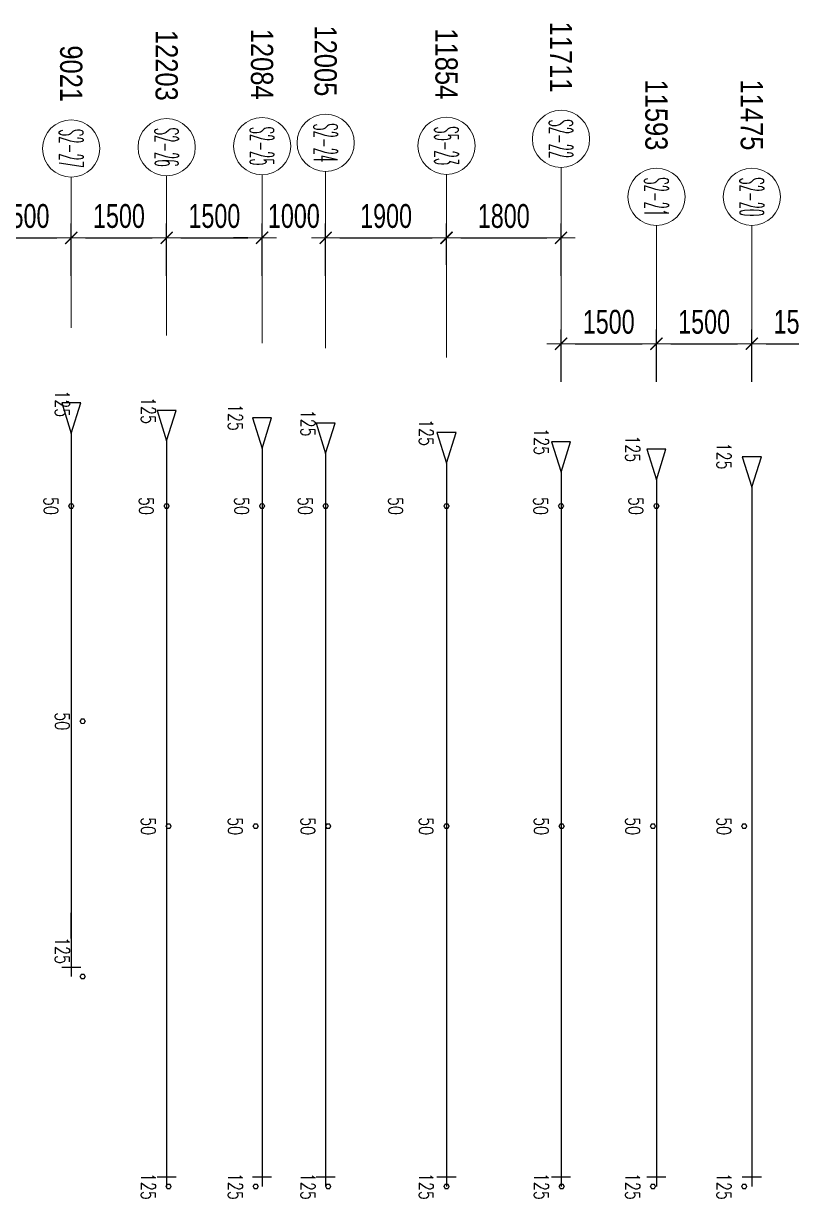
# Model space of a CAD drawing. Header units: millimetres. Extents: x 131700 to 589785, y -24154 to 46087.
# Drawn here: x 532950 to 545023, y 27610 to 46087 of the extents above; entities that cross this region are included whole.
import ezdxf
from ezdxf.enums import TextEntityAlignment as Align

# ---------------------------------------------------------------- set-up
doc = ezdxf.new("R2010")
doc.units = ezdxf.units.MM
doc.layers.get('0').update_dxf_attribs({"lineweight": 20})
doc.layers.get('Defpoints').update_dxf_attribs({"color": 151, "lineweight": 9})
doc.layers.add('ARES_TAG', color=3, linetype='Continuous')
doc.layers.add('NDC_S_TENDON', color=10, linetype='Continuous')
doc.layers.add('Current_plane_Column', color=7, linetype='Continuous', true_color=0x4b00ff)
doc.layers.add('NDC_LCAP', color=87, linetype='Continuous', plot=False)
for name, color, linetype, lineweight in [('NDC_S-ANNO', 7, 'Continuous', 20), ('NDC_S-TENDON', 6, 'Continuous', 35), ('NDC_S_DIM', 1, 'Continuous', 15), ('NDC_S_SYMBOL', 1, 'Continuous', 15)]:
    doc.layers.add(name, color=color, linetype=linetype, lineweight=lineweight)
doc.styles.add('ARES_BIGTEXT', font='VHARIALN.TTF')
doc.styles.add('ARES_ROMANS_0.36', font='romans.shx', dxfattribs={"width": 0.36, "bigfont": 'vns.shx'})
doc.styles.add('ARIAL', font='arial.ttf', dxfattribs={"width": 0.7})
doc.styles.add('NDC_ANNO', font='', dxfattribs={"width": 0.8})
doc.styles.get('NDC_ANNO').set_extended_font_data('Dotum')
doc.dimstyles.new('NDC_dim_150', dxfattribs={"dimscale": 150, "dimtxt": 2.5, "dimasz": 1.5, "dimexe": 1.5, "dimexo": 2.5, "dimgap": 1, "dimtad": 1, "dimdec": 0, "dimzin": 0, "dimdsep": 46, "dimtxsty": 'ARIAL', "dimblk": 'DIMMARK', "dimcen": 0.09, "dimdle": 1.2, "dimclrd": 1, "dimclre": 1, "dimclrt": 3, "dimadec": 0, "dimazin": 0, "dimtfac": 1, "dimtdec": 0, "dimtix": 1, "dimtofl": 0, "dimtmove": 0, "dimatfit": 3, "dimfxl": 4, "dimfxlon": 1, "dimtolj": 1, "dimtzin": 0, "dimarcsym": 0})

# ---------------------------------------------------------------- blocks, each defined once
blk = doc.blocks.new('*U748')
at = {"layer": 'NDC_S_SYMBOL', "color": 3}
blk.add_line((-8425, 0), (-5968, 0), dxfattribs=at)
blk.add_circle((-8875, 0), 450, dxfattribs=at)
at = {"layer": 'NDC_S_TENDON'}
for p, q in [((-3788, 0), (-3144, 0)), ((-3144, 0), (2787, 0)), ((2787, 0), (5686, 0)), ((5686, 0), (6686, 0)), ((6536, -150), (6536, 150))]:
    blk.add_line(p, q, dxfattribs=at)
blk.add_lwpolyline([(-4308, 0), (-4788, 150), (-4788, -150), (-4308, 0), (-3788, 0)], dxfattribs=at)
at = {"layer": 'ARES_TAG', "style": 'ARES_ROMANS_0.36', "width": 0.36}
blk.add_attdef('S3', text='', height=375, dxfattribs=at).set_placement((-8875, 0), align=Align.MIDDLE_CENTER)
at = {"layer": 'NDC_LCAP', "style": 'ARES_BIGTEXT'}
blk.add_attdef('L', text='', height=350, dxfattribs=at).set_placement((-9606, 0), align=Align.MIDDLE_RIGHT)
blk = doc.blocks.new('*U744')
at = {"layer": 'NDC_S_SYMBOL', "color": 3}
blk.add_line((-9205, 0), (-6696, 0), dxfattribs=at)
blk.add_circle((-9655, 0), 450, dxfattribs=at)
at = {"layer": 'NDC_S_TENDON'}
for p, q in [((-4516, 0), (-3144, 0)), ((-3144, 0), (2787, 0)), ((2787, 0), (5686, 0)), ((5686, 0), (6686, 0)), ((6536, -150), (6536, 150))]:
    blk.add_line(p, q, dxfattribs=at)
blk.add_lwpolyline([(-5036, 0), (-5516, 150), (-5516, -150), (-5036, 0), (-4516, 0)], dxfattribs=at)
at = {"layer": 'ARES_TAG', "style": 'ARES_ROMANS_0.36', "width": 0.36}
blk.add_attdef('S3', text='', height=375, dxfattribs=at).set_placement((-9655, 0), align=Align.MIDDLE_CENTER)
at = {"layer": 'NDC_LCAP', "style": 'ARES_BIGTEXT'}
blk.add_attdef('L', text='', height=350, dxfattribs=at).set_placement((-10386, 0), align=Align.MIDDLE_RIGHT)
blk = doc.blocks.new('*U741')
at = {"layer": 'NDC_S_SYMBOL', "color": 3}
blk.add_line((-9223, 0), (-6577, 0), dxfattribs=at)
blk.add_circle((-9673, 0), 450, dxfattribs=at)
at = {"layer": 'NDC_S_TENDON'}
for p, q in [((-4398, 0), (-3144, 0)), ((-3144, 0), (2787, 0)), ((2787, 0), (5686, 0)), ((5686, 0), (6686, 0)), ((6536, -150), (6536, 150))]:
    blk.add_line(p, q, dxfattribs=at)
blk.add_lwpolyline([(-4918, 0), (-5398, 150), (-5398, -150), (-4918, 0), (-4398, 0)], dxfattribs=at)
at = {"layer": 'ARES_TAG', "style": 'ARES_ROMANS_0.36', "width": 0.36}
blk.add_attdef('S3', text='', height=375, dxfattribs=at).set_placement((-9673, 0), align=Align.MIDDLE_CENTER)
at = {"layer": 'NDC_LCAP', "style": 'ARES_BIGTEXT'}
blk.add_attdef('L', text='', height=350, dxfattribs=at).set_placement((-10404, 0), align=Align.MIDDLE_RIGHT)
blk = doc.blocks.new('*U742')
at = {"layer": 'NDC_S_SYMBOL', "color": 3}
blk.add_line((-9275, 0), (-6498, 0), dxfattribs=at)
blk.add_circle((-9725, 0), 450, dxfattribs=at)
at = {"layer": 'NDC_S_TENDON'}
for p, q in [((-4318, 0), (-3144, 0)), ((-3144, 0), (2787, 0)), ((2787, 0), (5686, 0)), ((5686, 0), (6686, 0)), ((6536, -150), (6536, 150))]:
    blk.add_line(p, q, dxfattribs=at)
blk.add_lwpolyline([(-4838, 0), (-5318, 150), (-5318, -150), (-4838, 0), (-4318, 0)], dxfattribs=at)
at = {"layer": 'ARES_TAG', "style": 'ARES_ROMANS_0.36', "width": 0.36}
blk.add_attdef('S3', text='', height=375, dxfattribs=at).set_placement((-9725, 0), align=Align.MIDDLE_CENTER)
at = {"layer": 'NDC_LCAP', "style": 'ARES_BIGTEXT'}
blk.add_attdef('L', text='', height=350, dxfattribs=at).set_placement((-10456, 0), align=Align.MIDDLE_RIGHT)
blk = doc.blocks.new('*U745')
at = {"layer": 'NDC_S_SYMBOL', "color": 3}
blk.add_line((-9229, 0), (-6348, 0), dxfattribs=at)
blk.add_circle((-9679, 0), 450, dxfattribs=at)
at = {"layer": 'NDC_S_TENDON'}
for p, q in [((-4168, 0), (-3144, 0)), ((-3144, 0), (2787, 0)), ((2787, 0), (5686, 0)), ((5686, 0), (6686, 0)), ((6536, -150), (6536, 150))]:
    blk.add_line(p, q, dxfattribs=at)
blk.add_lwpolyline([(-4688, 0), (-5168, 150), (-5168, -150), (-4688, 0), (-4168, 0)], dxfattribs=at)
at = {"layer": 'ARES_TAG', "style": 'ARES_ROMANS_0.36', "width": 0.36}
blk.add_attdef('S3', text='', height=375, dxfattribs=at).set_placement((-9679, 0), align=Align.MIDDLE_CENTER)
at = {"layer": 'NDC_LCAP', "style": 'ARES_BIGTEXT'}
blk.add_attdef('L', text='', height=350, dxfattribs=at).set_placement((-10410, 0), align=Align.MIDDLE_RIGHT)
blk = doc.blocks.new('*U746')
at = {"layer": 'NDC_S_SYMBOL', "color": 3}
blk.add_line((-9336, 0), (-6205, 0), dxfattribs=at)
blk.add_circle((-9786, 0), 450, dxfattribs=at)
at = {"layer": 'NDC_S_TENDON'}
for p, q in [((-4025, 0), (-3144, 0)), ((-3144, 0), (2787, 0)), ((2787, 0), (5686, 0)), ((5686, 0), (6686, 0)), ((6536, -150), (6536, 150))]:
    blk.add_line(p, q, dxfattribs=at)
blk.add_lwpolyline([(-4545, 0), (-5025, 150), (-5025, -150), (-4545, 0), (-4025, 0)], dxfattribs=at)
at = {"layer": 'ARES_TAG', "style": 'ARES_ROMANS_0.36', "width": 0.36}
blk.add_attdef('S3', text='', height=375, dxfattribs=at).set_placement((-9786, 0), align=Align.MIDDLE_CENTER)
at = {"layer": 'NDC_LCAP', "style": 'ARES_BIGTEXT'}
blk.add_attdef('L', text='', height=350, dxfattribs=at).set_placement((-10517, 0), align=Align.MIDDLE_RIGHT)
blk = doc.blocks.new('*U747')
at = {"layer": 'NDC_S_SYMBOL', "color": 3}
blk.add_line((-8425, 0), (-6087, 0), dxfattribs=at)
blk.add_circle((-8875, 0), 450, dxfattribs=at)
at = {"layer": 'NDC_S_TENDON'}
for p, q in [((-3907, 0), (-3144, 0)), ((-3144, 0), (2787, 0)), ((2787, 0), (5686, 0)), ((5686, 0), (6686, 0)), ((6536, -150), (6536, 150))]:
    blk.add_line(p, q, dxfattribs=at)
blk.add_lwpolyline([(-4427, 0), (-4907, 150), (-4907, -150), (-4427, 0), (-3907, 0)], dxfattribs=at)
at = {"layer": 'ARES_TAG', "style": 'ARES_ROMANS_0.36', "width": 0.36}
blk.add_attdef('S3', text='', height=375, dxfattribs=at).set_placement((-8875, 0), align=Align.MIDDLE_CENTER)
at = {"layer": 'NDC_LCAP', "style": 'ARES_BIGTEXT'}
blk.add_attdef('L', text='', height=350, dxfattribs=at).set_placement((-9606, 0), align=Align.MIDDLE_RIGHT)
blk = doc.blocks.new('*U743')
at = {"layer": 'NDC_S_SYMBOL', "color": 3}
blk.add_line((-9185, 0), (-6815, 0), dxfattribs=at)
blk.add_circle((-9635, 0), 450, dxfattribs=at)
at = {"layer": 'NDC_S_TENDON'}
for p, q in [((-4635, 0), (-3144, 0)), ((-3144, 0), (2787, 0)), ((2787, 0), (2386, 0)), ((2386, 0), (3386, 0)), ((3236, -150), (3236, 150))]:
    blk.add_line(p, q, dxfattribs=at)
blk.add_lwpolyline([(-5155, 0), (-5635, 150), (-5635, -150), (-5155, 0), (-4635, 0)], dxfattribs=at)
at = {"layer": 'ARES_TAG', "style": 'ARES_ROMANS_0.36', "width": 0.36}
blk.add_attdef('S3', text='', height=375, dxfattribs=at).set_placement((-9635, 0), align=Align.MIDDLE_CENTER)
at = {"layer": 'NDC_LCAP', "style": 'ARES_BIGTEXT'}
blk.add_attdef('L', text='', height=350, dxfattribs=at).set_placement((-10366, 0), align=Align.MIDDLE_RIGHT)
blk = doc.blocks.new('TDY')
at = {"layer": 'NDC_S-TENDON', "linetype": 'Continuous'}
for points, elevation in [([(24990, 29000, 20, 20, 0), (24970, 29034, 20, 20, 0), (24930, 29034, 20, 20, 0), (24910, 29000, 20, 20, 0), (24930, 28965, 20, 20, 0), (24970, 28965, 20, 20, 0)], 2875), ([(24990, 29000, 20, 20, 0), (24970, 29034, 20, 20, 0), (24930, 29034, 20, 20, 0), (24910, 29000, 20, 20, 0), (24930, 28965, 20, 20, 0), (24970, 28965, 20, 20, 0)], 2875), ([(26490, 29000, 20, 20, 0), (26470, 29034, 20, 20, 0), (26430, 29034, 20, 20, 0), (26410, 29000, 20, 20, 0), (26430, 28965, 20, 20, 0), (26470, 28965, 20, 20, 0)], 61), ([(26490, 29000, 20, 20, 0), (26470, 29034, 20, 20, 0), (26430, 29034, 20, 20, 0), (26410, 29000, 20, 20, 0), (26430, 28965, 20, 20, 0), (26470, 28965, 20, 20, 0)], 61), ([(27990, 29000, 20, 20, 0), (27970, 29034, 20, 20, 0), (27930, 29034, 20, 20, 0), (27910, 29000, 20, 20, 0), (27930, 28965, 20, 20, 0), (27970, 28965, 20, 20, 0)], 61), ([(27990, 29000, 20, 20, 0), (27970, 29034, 20, 20, 0), (27930, 29034, 20, 20, 0), (27910, 29000, 20, 20, 0), (27930, 28965, 20, 20, 0), (27970, 28965, 20, 20, 0)], 61), ([(28990, 29000, 20, 20, 0), (28970, 29034, 20, 20, 0), (28930, 29034, 20, 20, 0), (28910, 29000, 20, 20, 0), (28930, 28965, 20, 20, 0), (28970, 28965, 20, 20, 0)], 60), ([(28990, 29000, 20, 20, 0), (28970, 29034, 20, 20, 0), (28930, 29034, 20, 20, 0), (28910, 29000, 20, 20, 0), (28930, 28965, 20, 20, 0), (28970, 28965, 20, 20, 0)], 60), ([(30890, 29000, 20, 20, 0), (30870, 29034, 20, 20, 0), (30830, 29034, 20, 20, 0), (30810, 29000, 20, 20, 0), (30830, 28965, 20, 20, 0), (30870, 28965, 20, 20, 0)], 644), ([(30890, 29000, 20, 20, 0), (30870, 29034, 20, 20, 0), (30830, 29034, 20, 20, 0), (30810, 29000, 20, 20, 0), (30830, 28965, 20, 20, 0), (30870, 28965, 20, 20, 0)], 644), ([(32690, 29000, 20, 20, 0), (32670, 29034, 20, 20, 0), (32630, 29034, 20, 20, 0), (32610, 29000, 20, 20, 0), (32630, 28965, 20, 20, 0), (32670, 28965, 20, 20, 0)], 43), ([(32690, 29000, 20, 20, 0), (32670, 29034, 20, 20, 0), (32630, 29034, 20, 20, 0), (32610, 29000, 20, 20, 0), (32630, 28965, 20, 20, 0), (32670, 28965, 20, 20, 0)], 43), ([(34190, 29000, 20, 20, 0), (34170, 29034, 20, 20, 0), (34130, 29034, 20, 20, 0), (34110, 29000, 20, 20, 0), (34130, 28965, 20, 20, 0), (34170, 28965, 20, 20, 0)], 61), ([(34190, 29000, 20, 20, 0), (34170, 29034, 20, 20, 0), (34130, 29034, 20, 20, 0), (34110, 29000, 20, 20, 0), (34130, 28965, 20, 20, 0), (34170, 28965, 20, 20, 0)], 61), ([(25170, 25615, 20, 20, 0), (25150, 25650, 20, 20, 0), (25110, 25650, 20, 20, 0), (25090, 25615, 20, 20, 0), (25110, 25580, 20, 20, 0), (25150, 25580, 20, 20, 0)], 2800), ([(25170, 25615, 20, 20, 0), (25150, 25650, 20, 20, 0), (25110, 25650, 20, 20, 0), (25090, 25615, 20, 20, 0), (25110, 25580, 20, 20, 0), (25150, 25580, 20, 20, 0)], 2800), ([(25170, 25615, 20, 20, 0), (25150, 25649, 20, 20, 0), (25110, 25649, 20, 20, 0), (25090, 25615, 20, 20, 0), (25110, 25580, 20, 20, 0), (25150, 25580, 20, 20, 0)], 2800), ([(25170, 25615, 20, 20, 0), (25150, 25649, 20, 20, 0), (25110, 25649, 20, 20, 0), (25090, 25615, 20, 20, 0), (25110, 25580, 20, 20, 0), (25150, 25580, 20, 20, 0)], 2800), ([(26520, 23965, 20, 20, 0), (26500, 24000, 20, 20, 0), (26460, 24000, 20, 20, 0), (26440, 23965, 20, 20, 0), (26460, 23930, 20, 20, 0), (26500, 23930, 20, 20, 0)], 2800), ([(26520, 23965, 20, 20, 0), (26500, 24000, 20, 20, 0), (26460, 24000, 20, 20, 0), (26440, 23965, 20, 20, 0), (26460, 23930, 20, 20, 0), (26500, 23930, 20, 20, 0)], 2800), ([(26520, 23965, 20, 20, 0), (26500, 23999, 20, 20, 0), (26460, 23999, 20, 20, 0), (26440, 23965, 20, 20, 0), (26460, 23930, 20, 20, 0), (26500, 23930, 20, 20, 0)], 2800), ([(26520, 23965, 20, 20, 0), (26500, 23999, 20, 20, 0), (26460, 23999, 20, 20, 0), (26440, 23965, 20, 20, 0), (26460, 23930, 20, 20, 0), (26500, 23930, 20, 20, 0)], 2800), ([(27890, 23965, 20, 20, 0), (27870, 24000, 20, 20, 0), (27830, 24000, 20, 20, 0), (27810, 23965, 20, 20, 0), (27830, 23930, 20, 20, 0), (27870, 23930, 20, 20, 0)], 2800), ([(27890, 23965, 20, 20, 0), (27870, 24000, 20, 20, 0), (27830, 24000, 20, 20, 0), (27810, 23965, 20, 20, 0), (27830, 23930, 20, 20, 0), (27870, 23930, 20, 20, 0)], 2800), ([(27890, 23965, 20, 20, 0), (27870, 23999, 20, 20, 0), (27830, 23999, 20, 20, 0), (27810, 23965, 20, 20, 0), (27830, 23930, 20, 20, 0), (27870, 23930, 20, 20, 0)], 2800), ([(27890, 23965, 20, 20, 0), (27870, 23999, 20, 20, 0), (27830, 23999, 20, 20, 0), (27810, 23965, 20, 20, 0), (27830, 23930, 20, 20, 0), (27870, 23930, 20, 20, 0)], 2800), ([(29030, 23965, 20, 20, 0), (29010, 24000, 20, 20, 0), (28970, 24000, 20, 20, 0), (28950, 23965, 20, 20, 0), (28970, 23930, 20, 20, 0), (29010, 23930, 20, 20, 0)], 2800), ([(29030, 23965, 20, 20, 0), (29010, 24000, 20, 20, 0), (28970, 24000, 20, 20, 0), (28950, 23965, 20, 20, 0), (28970, 23930, 20, 20, 0), (29010, 23930, 20, 20, 0)], 2800), ([(29030, 23965, 20, 20, 0), (29010, 23999, 20, 20, 0), (28970, 23999, 20, 20, 0), (28950, 23965, 20, 20, 0), (28970, 23930, 20, 20, 0), (29010, 23930, 20, 20, 0)], 2800), ([(29030, 23965, 20, 20, 0), (29010, 23999, 20, 20, 0), (28970, 23999, 20, 20, 0), (28950, 23965, 20, 20, 0), (28970, 23930, 20, 20, 0), (29010, 23930, 20, 20, 0)], 2800), ([(30890, 23965, 20, 20, 0), (30870, 24000, 20, 20, 0), (30830, 24000, 20, 20, 0), (30810, 23965, 20, 20, 0), (30830, 23930, 20, 20, 0), (30870, 23930, 20, 20, 0)], 2800), ([(30890, 23965, 20, 20, 0), (30870, 24000, 20, 20, 0), (30830, 24000, 20, 20, 0), (30810, 23965, 20, 20, 0), (30830, 23930, 20, 20, 0), (30870, 23930, 20, 20, 0)], 2800), ([(30890, 23965, 20, 20, 0), (30870, 23999, 20, 20, 0), (30830, 23999, 20, 20, 0), (30810, 23965, 20, 20, 0), (30830, 23930, 20, 20, 0), (30870, 23930, 20, 20, 0)], 2800), ([(30890, 23965, 20, 20, 0), (30870, 23999, 20, 20, 0), (30830, 23999, 20, 20, 0), (30810, 23965, 20, 20, 0), (30830, 23930, 20, 20, 0), (30870, 23930, 20, 20, 0)], 2800), ([(32700, 23965, 20, 20, 0), (32680, 24000, 20, 20, 0), (32640, 24000, 20, 20, 0), (32620, 23965, 20, 20, 0), (32640, 23930, 20, 20, 0), (32680, 23930, 20, 20, 0)], 2800), ([(32700, 23965, 20, 20, 0), (32680, 24000, 20, 20, 0), (32640, 24000, 20, 20, 0), (32620, 23965, 20, 20, 0), (32640, 23930, 20, 20, 0), (32680, 23930, 20, 20, 0)], 2800), ([(32700, 23965, 20, 20, 0), (32680, 23999, 20, 20, 0), (32640, 23999, 20, 20, 0), (32620, 23965, 20, 20, 0), (32640, 23930, 20, 20, 0), (32680, 23930, 20, 20, 0)], 2800), ([(32700, 23965, 20, 20, 0), (32680, 23999, 20, 20, 0), (32640, 23999, 20, 20, 0), (32620, 23965, 20, 20, 0), (32640, 23930, 20, 20, 0), (32680, 23930, 20, 20, 0)], 2800), ([(34135, 23965, 20, 20, 0), (34115, 24000, 20, 20, 0), (34075, 24000, 20, 20, 0), (34055, 23965, 20, 20, 0), (34075, 23930, 20, 20, 0), (34115, 23930, 20, 20, 0)], 2800), ([(34135, 23965, 20, 20, 0), (34115, 24000, 20, 20, 0), (34075, 24000, 20, 20, 0), (34055, 23965, 20, 20, 0), (34075, 23930, 20, 20, 0), (34115, 23930, 20, 20, 0)], 2800), ([(34135, 23965, 20, 20, 0), (34115, 23999, 20, 20, 0), (34075, 23999, 20, 20, 0), (34055, 23965, 20, 20, 0), (34075, 23930, 20, 20, 0), (34115, 23930, 20, 20, 0)], 2800), ([(34135, 23965, 20, 20, 0), (34115, 23999, 20, 20, 0), (34075, 23999, 20, 20, 0), (34055, 23965, 20, 20, 0), (34075, 23930, 20, 20, 0), (34115, 23930, 20, 20, 0)], 2800), ([(35570, 23965, 20, 20, 0), (35550, 24000, 20, 20, 0), (35510, 24000, 20, 20, 0), (35490, 23965, 20, 20, 0), (35510, 23930, 20, 20, 0), (35550, 23930, 20, 20, 0)], 2800), ([(35570, 23965, 20, 20, 0), (35550, 24000, 20, 20, 0), (35510, 24000, 20, 20, 0), (35490, 23965, 20, 20, 0), (35510, 23930, 20, 20, 0), (35550, 23930, 20, 20, 0)], 2800), ([(35570, 23965, 20, 20, 0), (35550, 23999, 20, 20, 0), (35510, 23999, 20, 20, 0), (35490, 23965, 20, 20, 0), (35510, 23930, 20, 20, 0), (35550, 23930, 20, 20, 0)], 2800), ([(35570, 23965, 20, 20, 0), (35550, 23999, 20, 20, 0), (35510, 23999, 20, 20, 0), (35490, 23965, 20, 20, 0), (35510, 23930, 20, 20, 0), (35550, 23930, 20, 20, 0)], 2800), ([(25170, 21600, 20, 20, 0), (25150, 21635, 20, 20, 0), (25110, 21635, 20, 20, 0), (25090, 21600, 20, 20, 0), (25110, 21565, 20, 20, 0), (25150, 21565, 20, 20, 0)], 2875), ([(25170, 21600, 20, 20, 0), (25150, 21635, 20, 20, 0), (25110, 21635, 20, 20, 0), (25090, 21600, 20, 20, 0), (25110, 21565, 20, 20, 0), (25150, 21565, 20, 20, 0)], 2875), ([(25170, 21600, 20, 20, 0), (25150, 21634, 20, 20, 0), (25110, 21634, 20, 20, 0), (25090, 21600, 20, 20, 0), (25110, 21565, 20, 20, 0), (25150, 21565, 20, 20, 0)], 2875), ([(25170, 21600, 20, 20, 0), (25150, 21634, 20, 20, 0), (25110, 21634, 20, 20, 0), (25090, 21600, 20, 20, 0), (25110, 21565, 20, 20, 0), (25150, 21565, 20, 20, 0)], 2875), ([(26520, 18300, 20, 20, 0), (26500, 18335, 20, 20, 0), (26460, 18335, 20, 20, 0), (26440, 18300, 20, 20, 0), (26460, 18265, 20, 20, 0), (26500, 18265, 20, 20, 0)], 2875), ([(26520, 18300, 20, 20, 0), (26500, 18335, 20, 20, 0), (26460, 18335, 20, 20, 0), (26440, 18300, 20, 20, 0), (26460, 18265, 20, 20, 0), (26500, 18265, 20, 20, 0)], 2875), ([(26520, 18300, 20, 20, 0), (26500, 18334, 20, 20, 0), (26460, 18334, 20, 20, 0), (26440, 18300, 20, 20, 0), (26460, 18265, 20, 20, 0), (26500, 18265, 20, 20, 0)], 2875), ([(26520, 18300, 20, 20, 0), (26500, 18334, 20, 20, 0), (26460, 18334, 20, 20, 0), (26440, 18300, 20, 20, 0), (26460, 18265, 20, 20, 0), (26500, 18265, 20, 20, 0)], 2875), ([(27890, 18300, 20, 20, 0), (27870, 18335, 20, 20, 0), (27830, 18335, 20, 20, 0), (27810, 18300, 20, 20, 0), (27830, 18265, 20, 20, 0), (27870, 18265, 20, 20, 0)], 2875), ([(27890, 18300, 20, 20, 0), (27870, 18335, 20, 20, 0), (27830, 18335, 20, 20, 0), (27810, 18300, 20, 20, 0), (27830, 18265, 20, 20, 0), (27870, 18265, 20, 20, 0)], 2875), ([(27890, 18300, 20, 20, 0), (27870, 18334, 20, 20, 0), (27830, 18334, 20, 20, 0), (27810, 18300, 20, 20, 0), (27830, 18265, 20, 20, 0), (27870, 18265, 20, 20, 0)], 2875), ([(27890, 18300, 20, 20, 0), (27870, 18334, 20, 20, 0), (27830, 18334, 20, 20, 0), (27810, 18300, 20, 20, 0), (27830, 18265, 20, 20, 0), (27870, 18265, 20, 20, 0)], 2875), ([(29030, 18300, 20, 20, 0), (29010, 18335, 20, 20, 0), (28970, 18335, 20, 20, 0), (28950, 18300, 20, 20, 0), (28970, 18265, 20, 20, 0), (29010, 18265, 20, 20, 0)], 2875), ([(29030, 18300, 20, 20, 0), (29010, 18335, 20, 20, 0), (28970, 18335, 20, 20, 0), (28950, 18300, 20, 20, 0), (28970, 18265, 20, 20, 0), (29010, 18265, 20, 20, 0)], 2875), ([(29030, 18300, 20, 20, 0), (29010, 18334, 20, 20, 0), (28970, 18334, 20, 20, 0), (28950, 18300, 20, 20, 0), (28970, 18265, 20, 20, 0), (29010, 18265, 20, 20, 0)], 2875), ([(29030, 18300, 20, 20, 0), (29010, 18334, 20, 20, 0), (28970, 18334, 20, 20, 0), (28950, 18300, 20, 20, 0), (28970, 18265, 20, 20, 0), (29010, 18265, 20, 20, 0)], 2875), ([(30890, 18300, 20, 20, 0), (30870, 18335, 20, 20, 0), (30830, 18335, 20, 20, 0), (30810, 18300, 20, 20, 0), (30830, 18265, 20, 20, 0), (30870, 18265, 20, 20, 0)], 2875), ([(30890, 18300, 20, 20, 0), (30870, 18335, 20, 20, 0), (30830, 18335, 20, 20, 0), (30810, 18300, 20, 20, 0), (30830, 18265, 20, 20, 0), (30870, 18265, 20, 20, 0)], 2875), ([(30890, 18300, 20, 20, 0), (30870, 18334, 20, 20, 0), (30830, 18334, 20, 20, 0), (30810, 18300, 20, 20, 0), (30830, 18265, 20, 20, 0), (30870, 18265, 20, 20, 0)], 2875), ([(30890, 18300, 20, 20, 0), (30870, 18334, 20, 20, 0), (30830, 18334, 20, 20, 0), (30810, 18300, 20, 20, 0), (30830, 18265, 20, 20, 0), (30870, 18265, 20, 20, 0)], 2875), ([(32700, 18300, 20, 20, 0), (32680, 18335, 20, 20, 0), (32640, 18335, 20, 20, 0), (32620, 18300, 20, 20, 0), (32640, 18265, 20, 20, 0), (32680, 18265, 20, 20, 0)], 2875), ([(32700, 18300, 20, 20, 0), (32680, 18335, 20, 20, 0), (32640, 18335, 20, 20, 0), (32620, 18300, 20, 20, 0), (32640, 18265, 20, 20, 0), (32680, 18265, 20, 20, 0)], 2875), ([(32700, 18300, 20, 20, 0), (32680, 18334, 20, 20, 0), (32640, 18334, 20, 20, 0), (32620, 18300, 20, 20, 0), (32640, 18265, 20, 20, 0), (32680, 18265, 20, 20, 0)], 2875), ([(32700, 18300, 20, 20, 0), (32680, 18334, 20, 20, 0), (32640, 18334, 20, 20, 0), (32620, 18300, 20, 20, 0), (32640, 18265, 20, 20, 0), (32680, 18265, 20, 20, 0)], 2875), ([(34135, 18300, 20, 20, 0), (34115, 18335, 20, 20, 0), (34075, 18335, 20, 20, 0), (34055, 18300, 20, 20, 0), (34075, 18265, 20, 20, 0), (34115, 18265, 20, 20, 0)], 2875), ([(34135, 18300, 20, 20, 0), (34115, 18335, 20, 20, 0), (34075, 18335, 20, 20, 0), (34055, 18300, 20, 20, 0), (34075, 18265, 20, 20, 0), (34115, 18265, 20, 20, 0)], 2875), ([(34135, 18300, 20, 20, 0), (34115, 18334, 20, 20, 0), (34075, 18334, 20, 20, 0), (34055, 18300, 20, 20, 0), (34075, 18265, 20, 20, 0), (34115, 18265, 20, 20, 0)], 2875), ([(34135, 18300, 20, 20, 0), (34115, 18334, 20, 20, 0), (34075, 18334, 20, 20, 0), (34055, 18300, 20, 20, 0), (34075, 18265, 20, 20, 0), (34115, 18265, 20, 20, 0)], 2875), ([(35570, 18300, 20, 20, 0), (35550, 18335, 20, 20, 0), (35510, 18335, 20, 20, 0), (35490, 18300, 20, 20, 0), (35510, 18265, 20, 20, 0), (35550, 18265, 20, 20, 0)], 2875), ([(35570, 18300, 20, 20, 0), (35550, 18335, 20, 20, 0), (35510, 18335, 20, 20, 0), (35490, 18300, 20, 20, 0), (35510, 18265, 20, 20, 0), (35550, 18265, 20, 20, 0)], 2875), ([(35570, 18300, 20, 20, 0), (35550, 18334, 20, 20, 0), (35510, 18334, 20, 20, 0), (35490, 18300, 20, 20, 0), (35510, 18265, 20, 20, 0), (35550, 18265, 20, 20, 0)], 2875), ([(35570, 18300, 20, 20, 0), (35550, 18334, 20, 20, 0), (35510, 18334, 20, 20, 0), (35490, 18300, 20, 20, 0), (35510, 18265, 20, 20, 0), (35550, 18265, 20, 20, 0)], 2875)]:
    blk.add_lwpolyline(points, format="xyseb", close=True, dxfattribs=dict(at, elevation=elevation))
at = {"rotation": 270}
for name, p, values in [('*U746', (32650, 24986, 43), {'L': '11711', 'S3': 'S2-22'}), ('*U744', (26450, 24986, 61), {'L': '12203', 'S3': 'S2-26'}), ('*U741', (27950, 24986, 61), {'L': '12084', 'S3': 'S2-25'}), ('*U742', (28950, 24986, 60), {'L': '12005', 'S3': 'S2-24'}), ('*U745', (30850, 24986, 2875), {'L': '11854', 'S3': 'S5-23'}), ('*U743', (24950, 24986, 2875), {'L': '9021', 'S3': 'S2-27'}), ('*U747', (34150, 24986, 61), {'L': '11593', 'S3': 'S2-21'}), ('*U748', (35650, 24986, 60), {'L': '11475', 'S3': 'S2-20'})]:
    blk.add_blockref(name, p, dxfattribs=at).add_auto_attribs(values)
at = {"layer": 'NDC_S-ANNO', "linetype": 'Continuous', "char_height": 225, "attachment_point": 5, "rotation": 270, "line_spacing_factor": 0.75, "style": 'NDC_ANNO'}
for s, insert in [('\\FSTANDARD.shx;125', (24810, 30607, 2858)), ('\\FSTANDARD.shx;125', (26160, 30500, 2860)), ('\\FSTANDARD.shx;125', (27530, 30392, 2859)), ('\\FSTANDARD.shx;125', (28670, 30302, 2859)), ('\\FSTANDARD.shx;125', (30530, 30154)), ('\\FSTANDARD.shx;125', (32340, 30011, 2874)), ('\\FSTANDARD.shx;125', (33775, 29898, 2874)), ('\\FSTANDARD.shx;125', (35210, 29784, 2873)), ('\\FSTANDARD.shx;50', (24630, 29000, 2875)), ('\\FSTANDARD.shx;50', (26130, 29000, 61)), ('\\FSTANDARD.shx;50', (27630, 29000, 61)), ('\\FSTANDARD.shx;50', (28630, 29000, 60)), ('\\FSTANDARD.shx;50', (30052, 29000, 0)), ('\\FSTANDARD.shx;50', (32330, 29000, 43)), ('\\FSTANDARD.shx;50', (33830, 29000, 61)), ('\\FSTANDARD.shx;50', (24810, 25615, 2800)), ('\\FSTANDARD.shx;50', (24810, 25615, 2800)), ('\\FSTANDARD.shx;50', (26160, 23965, 2800)), ('\\FSTANDARD.shx;50', (26160, 23965, 2800)), ('\\FSTANDARD.shx;50', (27530, 23965, 2800)), ('\\FSTANDARD.shx;50', (27530, 23965, 2800)), ('\\FSTANDARD.shx;50', (28670, 23965, 2800)), ('\\FSTANDARD.shx;50', (28670, 23965, 2800)), ('\\FSTANDARD.shx;50', (30530, 23965, 2800)), ('\\FSTANDARD.shx;50', (30530, 23965, 2800)), ('\\FSTANDARD.shx;50', (32340, 23965, 2800)), ('\\FSTANDARD.shx;50', (32340, 23965, 2800)), ('\\FSTANDARD.shx;50', (33775, 23965, 2800)), ('\\FSTANDARD.shx;50', (33775, 23965, 2800)), ('\\FSTANDARD.shx;50', (35210, 23965, 2800)), ('\\FSTANDARD.shx;50', (35210, 23965, 2800)), ('\\FSTANDARD.shx;125', (24810, 22008, 2875)), ('\\FSTANDARD.shx;125', (24810, 22008, 2875)), ('\\FSTANDARD.shx;125', (26160, 18300, 2875)), ('\\FSTANDARD.shx;125', (26160, 18300, 2875)), ('\\FSTANDARD.shx;125', (27530, 18300, 2875)), ('\\FSTANDARD.shx;125', (27530, 18300, 2875)), ('\\FSTANDARD.shx;125', (28670, 18300, 2875)), ('\\FSTANDARD.shx;125', (28670, 18300, 2875)), ('\\FSTANDARD.shx;125', (30530, 18300, 2875)), ('\\FSTANDARD.shx;125', (30530, 18300, 2875)), ('\\FSTANDARD.shx;125', (32340, 18300, 2875)), ('\\FSTANDARD.shx;125', (32340, 18300, 2875)), ('\\FSTANDARD.shx;125', (33775, 18300, 2875)), ('\\FSTANDARD.shx;125', (33775, 18300, 2875)), ('\\FSTANDARD.shx;125', (35210, 18300, 2875)), ('\\FSTANDARD.shx;125', (35210, 18300, 2875))]:
    blk.add_mtext(s, dxfattribs=dict(at, insert=insert))
blk = doc.blocks.new('DIMMARK')
at = {"layer": 'NDC_S_DIM', "color": 1}
blk.add_line((-1.5, 0), (1, 0), dxfattribs=at)
at = {"layer": 'NDC_S_DIM', "color": 2, "const_width": 0.1}
blk.add_lwpolyline([(-0.424, -0.424), (0.424, 0.424)], dxfattribs=at)
blk = doc.blocks.new('*D889')
at = {"layer": 'Defpoints', "color": 0, "ltscale": 100, "transparency": 16777216}
for p in [(533700, 42717), (532200, 39282, 2875), (533700, 39282, 74)]:
    blk.add_point(p, dxfattribs=at)
at = {"layer": 'NDC_S_DIM', "color": 1, "lineweight": -2, "ltscale": 100, "transparency": 16777216}
for p, q in [((532200, 42293), (532200, 42942)), ((533700, 42117), (533700, 42942)), ((532425, 42717), (533475, 42717))]:
    blk.add_line(p, q, dxfattribs=at)
at = {"layer": 'NDC_S_DIM', "color": 1, "lineweight": -2, "ltscale": 100, "transparency": 16777216, "xscale": 225, "yscale": 225, "zscale": 225, "rotation": 180}
blk.add_blockref('DIMMARK', (532200, 42717), dxfattribs=at)
at = {"layer": 'NDC_S_DIM', "color": 1, "lineweight": -2, "ltscale": 100, "transparency": 16777216, "xscale": 225, "yscale": 225, "zscale": 225}
blk.add_blockref('DIMMARK', (533700, 42717), dxfattribs=at)
at = {"layer": 'NDC_S_DIM', "color": 3, "ltscale": 100, "transparency": 16777216, "insert": (532950, 43058), "char_height": 375, "attachment_point": 5, "style": 'ARIAL'}
blk.add_mtext('\\A1;1500', dxfattribs=at)
blk = doc.blocks.new('*D890')
at = {"layer": 'Defpoints', "color": 0, "ltscale": 100, "transparency": 16777216}
for p in [(535200, 42717), (533700, 39282, 74), (535200, 39282, 61)]:
    blk.add_point(p, dxfattribs=at)
at = {"layer": 'NDC_S_DIM', "color": 1, "lineweight": -2, "ltscale": 100, "transparency": 16777216}
for p, q in [((533700, 42117), (533700, 42942)), ((535200, 42117), (535200, 42942)), ((533925, 42717), (534975, 42717))]:
    blk.add_line(p, q, dxfattribs=at)
at = {"layer": 'NDC_S_DIM', "color": 1, "lineweight": -2, "ltscale": 100, "transparency": 16777216, "xscale": 225, "yscale": 225, "zscale": 225, "rotation": 180}
blk.add_blockref('DIMMARK', (533700, 42717), dxfattribs=at)
at = {"layer": 'NDC_S_DIM', "color": 1, "lineweight": -2, "ltscale": 100, "transparency": 16777216, "xscale": 225, "yscale": 225, "zscale": 225}
blk.add_blockref('DIMMARK', (535200, 42717), dxfattribs=at)
at = {"layer": 'NDC_S_DIM', "color": 3, "ltscale": 100, "transparency": 16777216, "insert": (534450, 43058), "char_height": 375, "attachment_point": 5, "style": 'ARIAL'}
blk.add_mtext('\\A1;1500', dxfattribs=at)
blk = doc.blocks.new('*D891')
at = {"layer": 'Defpoints', "color": 0, "ltscale": 100, "transparency": 16777216}
for p in [(536700, 42717), (535200, 39282, 61), (536700, 39282, 61)]:
    blk.add_point(p, dxfattribs=at)
at = {"layer": 'NDC_S_DIM', "color": 1, "lineweight": -2, "ltscale": 100, "transparency": 16777216}
for p, q in [((535200, 42117), (535200, 42942)), ((536700, 42117), (536700, 42942)), ((535425, 42717), (536475, 42717))]:
    blk.add_line(p, q, dxfattribs=at)
at = {"layer": 'NDC_S_DIM', "color": 1, "lineweight": -2, "ltscale": 100, "transparency": 16777216, "xscale": 225, "yscale": 225, "zscale": 225, "rotation": 180}
blk.add_blockref('DIMMARK', (535200, 42717), dxfattribs=at)
at = {"layer": 'NDC_S_DIM', "color": 1, "lineweight": -2, "ltscale": 100, "transparency": 16777216, "xscale": 225, "yscale": 225, "zscale": 225}
blk.add_blockref('DIMMARK', (536700, 42717), dxfattribs=at)
at = {"layer": 'NDC_S_DIM', "color": 3, "ltscale": 100, "transparency": 16777216, "insert": (535950, 43058), "char_height": 375, "attachment_point": 5, "style": 'ARIAL'}
blk.add_mtext('\\A1;1500', dxfattribs=at)
blk = doc.blocks.new('*D892')
at = {"layer": 'Defpoints', "color": 0, "ltscale": 100, "transparency": 16777216}
for p in [(537700, 42717), (536700, 39282, 61), (537700, 39282, 60)]:
    blk.add_point(p, dxfattribs=at)
at = {"layer": 'NDC_S_DIM', "color": 1, "lineweight": -2, "ltscale": 100, "transparency": 16777216}
for p, q in [((536700, 42117), (536700, 42942)), ((537700, 42117), (537700, 42942)), ((536475, 42717), (536250, 42717)), ((537925, 42717), (538150, 42717))]:
    blk.add_line(p, q, dxfattribs=at)
at = {"layer": 'NDC_S_DIM', "color": 1, "lineweight": -2, "ltscale": 100, "transparency": 16777216, "xscale": 225, "yscale": 225, "zscale": 225}
blk.add_blockref('DIMMARK', (536700, 42717), dxfattribs=at)
at = {"layer": 'NDC_S_DIM', "color": 1, "lineweight": -2, "ltscale": 100, "transparency": 16777216, "xscale": 225, "yscale": 225, "zscale": 225, "rotation": 180}
blk.add_blockref('DIMMARK', (537700, 42717), dxfattribs=at)
at = {"layer": 'NDC_S_DIM', "color": 3, "ltscale": 100, "transparency": 16777216, "insert": (537200, 43058), "char_height": 375, "attachment_point": 5, "style": 'ARIAL'}
blk.add_mtext('\\A1;1000', dxfattribs=at)
blk = doc.blocks.new('*D893')
at = {"layer": 'Defpoints', "color": 0, "ltscale": 100, "transparency": 16777216}
for p in [(539600, 42717), (537700, 39282, 60), (539600, 39282, 2875)]:
    blk.add_point(p, dxfattribs=at)
at = {"layer": 'NDC_S_DIM', "color": 1, "lineweight": -2, "ltscale": 100, "transparency": 16777216}
for p, q in [((537700, 42117), (537700, 42942)), ((539600, 42293), (539600, 42942)), ((537925, 42717), (539375, 42717))]:
    blk.add_line(p, q, dxfattribs=at)
at = {"layer": 'NDC_S_DIM', "color": 1, "lineweight": -2, "ltscale": 100, "transparency": 16777216, "xscale": 225, "yscale": 225, "zscale": 225, "rotation": 180}
blk.add_blockref('DIMMARK', (537700, 42717), dxfattribs=at)
at = {"layer": 'NDC_S_DIM', "color": 1, "lineweight": -2, "ltscale": 100, "transparency": 16777216, "xscale": 225, "yscale": 225, "zscale": 225}
blk.add_blockref('DIMMARK', (539600, 42717), dxfattribs=at)
at = {"layer": 'NDC_S_DIM', "color": 3, "ltscale": 100, "transparency": 16777216, "insert": (538650, 43058), "char_height": 375, "attachment_point": 5, "style": 'ARIAL'}
blk.add_mtext('\\A1;1900', dxfattribs=at)
blk = doc.blocks.new('*D894')
at = {"layer": 'Defpoints', "color": 0, "ltscale": 100, "transparency": 16777216}
for p in [(541400, 42717), (539600, 39282, 2875), (541400, 39282, 61)]:
    blk.add_point(p, dxfattribs=at)
at = {"layer": 'NDC_S_DIM', "color": 1, "lineweight": -2, "ltscale": 100, "transparency": 16777216}
for p, q in [((539600, 42293), (539600, 42942)), ((541400, 42117), (541400, 42942)), ((539825, 42717), (541175, 42717))]:
    blk.add_line(p, q, dxfattribs=at)
at = {"layer": 'NDC_S_DIM', "color": 1, "lineweight": -2, "ltscale": 100, "transparency": 16777216, "xscale": 225, "yscale": 225, "zscale": 225, "rotation": 180}
blk.add_blockref('DIMMARK', (539600, 42717), dxfattribs=at)
at = {"layer": 'NDC_S_DIM', "color": 1, "lineweight": -2, "ltscale": 100, "transparency": 16777216, "xscale": 225, "yscale": 225, "zscale": 225}
blk.add_blockref('DIMMARK', (541400, 42717), dxfattribs=at)
at = {"layer": 'NDC_S_DIM', "color": 3, "ltscale": 100, "transparency": 16777216, "insert": (540500, 43058), "char_height": 375, "attachment_point": 5, "style": 'ARIAL'}
blk.add_mtext('\\A1;1800', dxfattribs=at)
blk = doc.blocks.new('*D895')
at = {"layer": 'Defpoints', "color": 0, "ltscale": 100, "transparency": 16777216}
for p in [(542900, 41052), (541400, 37618, 61), (542900, 37618, 61)]:
    blk.add_point(p, dxfattribs=at)
at = {"layer": 'NDC_S_DIM', "color": 1, "lineweight": -2, "ltscale": 100, "transparency": 16777216}
for p, q in [((541400, 40453), (541400, 41277)), ((542900, 40453), (542900, 41277)), ((541625, 41052), (542675, 41052))]:
    blk.add_line(p, q, dxfattribs=at)
at = {"layer": 'NDC_S_DIM', "color": 1, "lineweight": -2, "ltscale": 100, "transparency": 16777216, "xscale": 225, "yscale": 225, "zscale": 225, "rotation": 180}
blk.add_blockref('DIMMARK', (541400, 41052), dxfattribs=at)
at = {"layer": 'NDC_S_DIM', "color": 1, "lineweight": -2, "ltscale": 100, "transparency": 16777216, "xscale": 225, "yscale": 225, "zscale": 225}
blk.add_blockref('DIMMARK', (542900, 41052), dxfattribs=at)
at = {"layer": 'NDC_S_DIM', "color": 3, "ltscale": 100, "transparency": 16777216, "insert": (542150, 41394), "char_height": 375, "attachment_point": 5, "style": 'ARIAL'}
blk.add_mtext('\\A1;1500', dxfattribs=at)
blk = doc.blocks.new('*D896')
at = {"layer": 'Defpoints', "color": 0, "ltscale": 100, "transparency": 16777216}
for p in [(544400, 41052), (542900, 37618, 61), (544400, 37618, 60)]:
    blk.add_point(p, dxfattribs=at)
at = {"layer": 'NDC_S_DIM', "color": 1, "lineweight": -2, "ltscale": 100, "transparency": 16777216}
for p, q in [((542900, 40453), (542900, 41277)), ((544400, 40453), (544400, 41277)), ((543125, 41052), (544175, 41052))]:
    blk.add_line(p, q, dxfattribs=at)
at = {"layer": 'NDC_S_DIM', "color": 1, "lineweight": -2, "ltscale": 100, "transparency": 16777216, "xscale": 225, "yscale": 225, "zscale": 225, "rotation": 180}
blk.add_blockref('DIMMARK', (542900, 41052), dxfattribs=at)
at = {"layer": 'NDC_S_DIM', "color": 1, "lineweight": -2, "ltscale": 100, "transparency": 16777216, "xscale": 225, "yscale": 225, "zscale": 225}
blk.add_blockref('DIMMARK', (544400, 41052), dxfattribs=at)
at = {"layer": 'NDC_S_DIM', "color": 3, "ltscale": 100, "transparency": 16777216, "insert": (543650, 41394), "char_height": 375, "attachment_point": 5, "style": 'ARIAL'}
blk.add_mtext('\\A1;1500', dxfattribs=at)
blk = doc.blocks.new('*D897')
at = {"layer": 'Defpoints', "color": 0, "ltscale": 100, "transparency": 16777216}
for p in [(545900, 41052), (544400, 37618, 60), (545900, 37618, 72)]:
    blk.add_point(p, dxfattribs=at)
at = {"layer": 'NDC_S_DIM', "color": 1, "lineweight": -2, "ltscale": 100, "transparency": 16777216}
for p, q in [((544400, 40453), (544400, 41277)), ((545900, 40453), (545900, 41277)), ((544625, 41052), (545675, 41052))]:
    blk.add_line(p, q, dxfattribs=at)
at = {"layer": 'NDC_S_DIM', "color": 1, "lineweight": -2, "ltscale": 100, "transparency": 16777216, "xscale": 225, "yscale": 225, "zscale": 225, "rotation": 180}
blk.add_blockref('DIMMARK', (544400, 41052), dxfattribs=at)
at = {"layer": 'NDC_S_DIM', "color": 1, "lineweight": -2, "ltscale": 100, "transparency": 16777216, "xscale": 225, "yscale": 225, "zscale": 225}
blk.add_blockref('DIMMARK', (545900, 41052), dxfattribs=at)
at = {"layer": 'NDC_S_DIM', "color": 3, "ltscale": 100, "transparency": 16777216, "insert": (545150, 41394), "char_height": 375, "attachment_point": 5, "style": 'ARIAL'}
blk.add_mtext('\\A1;1500', dxfattribs=at)

msp = doc.modelspace()

# ---------------------------------------------------------------- block references
at = {"layer": 'Current_plane_Column'}
msp.add_blockref('TDY', (508750, 9500), dxfattribs=at)

# ---------------------------------------------------------------- dimensions: what is measured, and where the dimension line sits
at = {"layer": 'NDC_S_DIM', "ltscale": 100}
for base, p1, p2, picture, middle in [((533699.6, 42716.7), (532200, 39282, 2875), (533699.6, 39282, 73.8), '*D889', (532949.8, 43058.2)), ((535199.6, 42716.7), (533699.6, 39282, 73.8), (535199.6, 39282, 60.6), '*D890', (534449.6, 43058.2)), ((536700, 42716.7), (535199.6, 39282, 60.6), (536700, 39282, 60.6), '*D891', (535949.8, 43058.2)), ((537700, 42716.7), (536700, 39282, 60.6), (537700, 39282, 60.3), '*D892', (537200, 43058.2)), ((539600, 42716.7), (537700, 39282, 60.3), (539600, 39282, 2875), '*D893', (538650, 43058.2)), ((541400, 42716.7), (539600, 39282, 2875), (541400, 39282, 60.7), '*D894', (540500, 43058.2)), ((542900, 41052.4), (541400, 37617.7, 60.7), (542900, 37617.7, 61), '*D895', (542150, 41393.9)), ((544399.6, 41052.4), (542900, 37617.7, 61), (544399.6, 37617.7, 60.5), '*D896', (543649.8, 41393.9)), ((545899.6, 41052.4), (544399.6, 37617.7, 60.5), (545899.6, 37617.7, 71.7), '*D897', (545149.6, 41393.9))]:
    dim = msp.add_linear_dim(base=base, p1=p1, p2=p2, dimstyle='NDC_dim_150', override={"dimtmove": 1}, dxfattribs=at)
    dim.commit()
    dim.dimension.update_dxf_attribs({"geometry": picture, "text_midpoint": middle})

doc.saveas('drawing.dxf')
